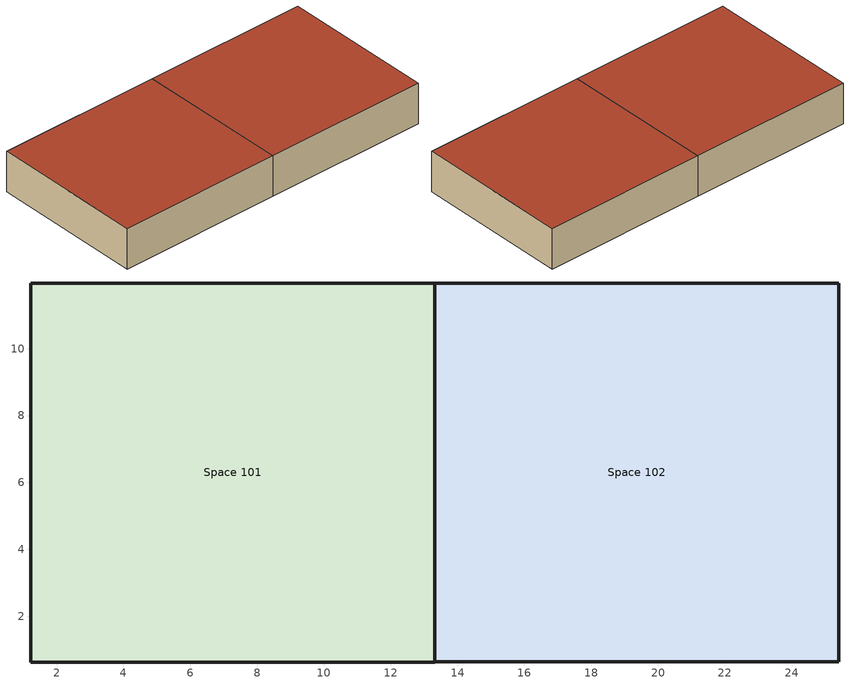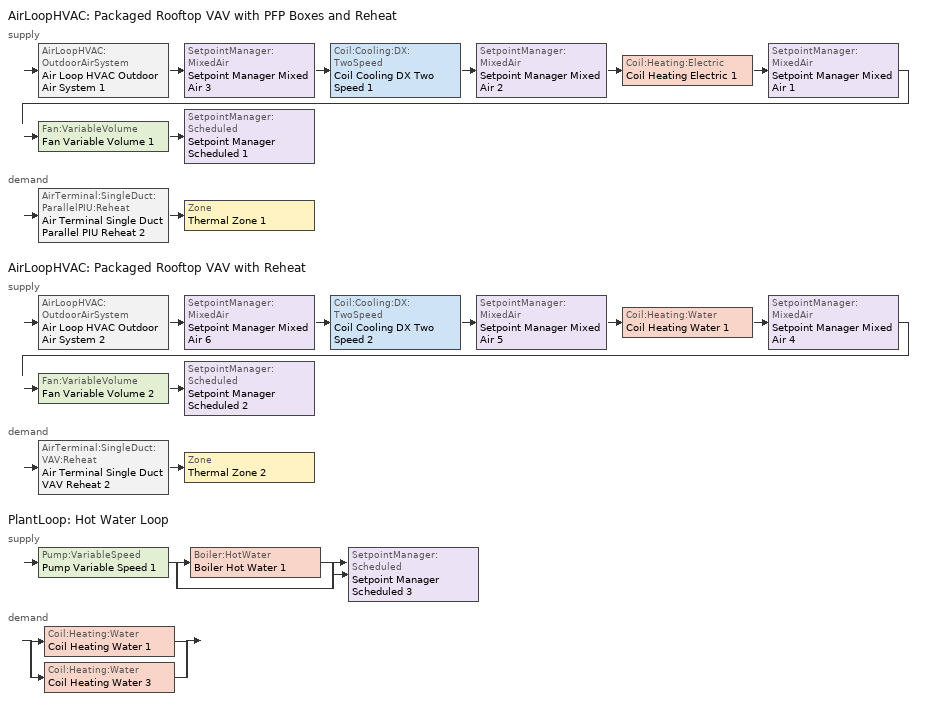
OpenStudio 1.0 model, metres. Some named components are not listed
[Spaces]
Space 101
 floor ground: 13.32,11.97 13.32,0.63 1.23,0.63 1.23,11.97 z0
 wall outside: 13.32,11.97 1.23,11.97 1.23,0.63 13.32,0.63 13.32,11.97 z0:3.05
 roof outside: 13.32,0.63 13.32,11.97 1.23,11.97 1.23,0.63 z3.05
Space 102
 floor ground: 25.4,11.97 25.4,0.63 13.32,0.63 13.32,11.97 z0
 wall outside: 13.32,0.63 25.4,0.63 25.4,11.97 13.32,11.97 13.32,0.63 z0:3.05
 roof outside: 25.4,0.63 25.4,11.97 13.32,11.97 13.32,0.63 z3.05
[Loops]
AirLoopHVAC 'Packaged Rooftop VAV with PFP Boxes and Reheat'
 supply: AirLoopHVAC:OutdoorAirSystem 'Air Loop HVAC Outdoor Air System 1' > SetpointManager:MixedAir 'Setpoint Manager Mixed Air 3' > Coil:Cooling:DX:TwoSpeed 'Coil Cooling DX Two Speed 1' > SetpointManager:MixedAir 'Setpoint Manager Mixed Air 2' > Coil:Heating:Electric 'Coil Heating Electric 1' > SetpointManager:MixedAir 'Setpoint Manager Mixed Air 1' > Fan:VariableVolume 'Fan Variable Volume 1' > SetpointManager:Scheduled 'Setpoint Manager Scheduled 1'
 demand: AirTerminal:SingleDuct:ParallelPIU:Reheat 'Air Terminal Single Duct Parallel PIU Reheat 2' > Zone 'Thermal Zone 1'
AirLoopHVAC 'Packaged Rooftop VAV with Reheat'
 supply: AirLoopHVAC:OutdoorAirSystem 'Air Loop HVAC Outdoor Air System 2' > SetpointManager:MixedAir 'Setpoint Manager Mixed Air 6' > Coil:Cooling:DX:TwoSpeed 'Coil Cooling DX Two Speed 2' > SetpointManager:MixedAir 'Setpoint Manager Mixed Air 5' > Coil:Heating:Water 'Coil Heating Water 1' > SetpointManager:MixedAir 'Setpoint Manager Mixed Air 4' > Fan:VariableVolume 'Fan Variable Volume 2' > SetpointManager:Scheduled 'Setpoint Manager Scheduled 2'
 demand: AirTerminal:SingleDuct:VAV:Reheat 'Air Terminal Single Duct VAV Reheat 2' > Zone 'Thermal Zone 2'
PlantLoop 'Hot Water Loop'
 supply: Pump:VariableSpeed 'Pump Variable Speed 1' > split
  | Boiler:HotWater 'Boiler Hot Water 1'
  | bypass
  join > SetpointManager:Scheduled 'Setpoint Manager Scheduled 3'
 demand: split
  | Coil:Heating:Water 'Coil Heating Water 1'
  | Coil:Heating:Water 'Coil Heating Water 3'
[Building]
Medium Office: North Axis=-0; Space Type=ASHRAE 189.1-2009 ClimateZone 4-8 MediumOffice; Default Construction Set=ASHRAE 189.1-2009 ClimateZone 4-5 (mdoff) ConstSet
[Site]
Site 1: Latitude {deg}=39.74; Longitude {deg}=-105.18; Time Zone {hr}=-7; Elevation {m}=1829
[SizingPeriod:DesignDay] Barometric Pressure {Pa}=81198; Sky Clearness=0; Rain Indicator=0; Snow Indicator=0; Day of Month=21; Daylight Saving Time Indicator=0; Dry-Bulb Temperature Range Modifier Type=DefaultMultipliers
Name | Maximum Dry-Bulb Temperature {C} | Daily Dry-Bulb Temperature Range {deltaC} | Humidity Indicating Conditions at Maximum Dry-Bulb {BasedOnField A3} | Wind Speed {m/s} | Wind Direction {deg} | Month | Day Type | Humidity Indicating Type | Solar Model Indicator | ASHRAE Taub | ASHRAE Taud
Denver Centennial  Golden   N Ann Htg Wind 99.6% Condns WS=>MCDB | 3.9 | 0 | 3.9 | 12.2 | 340 | 12 | WinterDesignDay | Wetbulb | ASHRAEClearSky
Denver Centennial  Golden   N Ann Clg .4% Condns WB=>MDB | 27.3 | 15.2 | 18.4 | 4.9 | 0 | 7 | SummerDesignDay | Wetbulb | ASHRAETau | 0.424 | 2.025
Denver Centennial  Golden   N Ann Hum_n 99.6% Condns DP=>MCDB | -10.9 | 0 | -21.6 | 3 | 340 | 12 | WinterDesignDay | Dewpoint | ASHRAEClearSky
Denver Centennial  Golden   N Ann Clg .4% Condns DB=>MWB | 33 | 15.2 | 15.7 | 4.9 | 0 | 7 | SummerDesignDay | Wetbulb | ASHRAETau | 0.424 | 2.025
Denver Centennial  Golden   N Ann Clg .4% Condns Enth=>MDB | 27.3 | 15.2 | 59700 | 4.9 | 0 | 7 | SummerDesignDay | Enthalpy | ASHRAETau | 0.424 | 2.025
Denver Centennial  Golden   N Ann Htg 99.6% Condns DB | -18.8 | 0 | -18.8 | 3 | 340 | 12 | WinterDesignDay | Wetbulb | ASHRAEClearSky
Denver Centennial  Golden   N Ann Clg .4% Condns DP=>MDB | 20.2 | 15.2 | 16.1 | 4.9 | 0 | 7 | SummerDesignDay | Dewpoint | ASHRAETau | 0.424 | 2.025
[Construction]
000 ExtSlabCarpet 4in ClimateZone 1-8: MAT-CC05 4 HW CONCRETE, CP02 CARPET PAD
000 Exterior Door: 000 F08 Metal surface, 000 I01 25mm insulation board
000 Exterior Window: 000 Clear 3mm, 000 Air 13mm, 000 Clear 3mm
000 Interior Ceiling: 000 M11 100mm lightweight concrete, 000 F05 Ceiling air space resistance, 000 F16 Acoustic tile
000 Interior Door; 000 Interior Partition: 000 G05 25mm wood
000 Interior Floor: 000 F16 Acoustic tile, 000 F05 Ceiling air space resistance, 000 M11 100mm lightweight concrete
000 Interior Wall: 000 G01a 19mm gypsum board, 000 F04 Wall air space resistance, 000 G01a 19mm gypsum board
000 Interior Window: 000 Clear 3mm
ASHRAE 189.1-2009 ExtRoof IEAD ClimateZone 2-5: Roof Membrane, Roof Insulation [21], Metal Decking
ASHRAE 189.1-2009 ExtWall SteelFrame ClimateZone 4-8: MAT-SHEATH, Wall Insulation [39], 1/2IN Gypsum
ASHRAE 189.1-2009 ExtWindow ClimateZone 4-5: Theoretical Glass [207]
[DefaultConstructionSet]
ASHRAE 189.1-2009 ClimateZone 4-5 (mdoff) ConstSet: Default Exterior Surface Constructions=ASHRAE 189.1-2009 ClimateZone 4-5 (mdoff) Exterior DefSurfCons; Default Interior Surface Constructions=000 Interior DefSurfCons; Default Ground Contact Surface Constructions=000 Ground DefSurfCons; Default Exterior SubSurface Constructions=ASHRAE 189.1-2009 ClimateZone 4-5 (mdoff) Exterior DefSubCons; Default Interior SubSurface Constructions=000 Interior DefSubCons; Interior Partition Construction=000 Interior Partition
[DefaultSubSurfaceConstructions] Glass Door Construction=000 Exterior Window; Skylight Construction=000 Exterior Window; Tubular Daylight Dome Construction=000 Interior Window; Tubular Daylight Diffuser Construction=000 Interior Window
Name | Fixed Window Construction | Operable Window Construction | Door Construction
000 Interior DefSubCons | 000 Interior Window | 000 Interior Window | 000 Interior Door
ASHRAE 189.1-2009 ClimateZone 4-5 (mdoff) Exterior DefSubCons | ASHRAE 189.1-2009 ExtWindow ClimateZone 4-5 | ASHRAE 189.1-2009 ExtWindow ClimateZone 4-5 | 000 Exterior Door
[DefaultSurfaceConstructions]
Name | Floor Construction | Wall Construction | Roof Ceiling Construction
000 Ground DefSurfCons | 000 ExtSlabCarpet 4in ClimateZone 1-8 | 000 ExtSlabCarpet 4in ClimateZone 1-8 | 000 ExtSlabCarpet 4in ClimateZone 1-8
000 Interior DefSurfCons | 000 Interior Floor | 000 Interior Wall | 000 Interior Ceiling
ASHRAE 189.1-2009 ClimateZone 4-5 (mdoff) Exterior DefSurfCons | 000 ExtSlabCarpet 4in ClimateZone 1-8 | ASHRAE 189.1-2009 ExtWall SteelFrame ClimateZone 4-8 | ASHRAE 189.1-2009 ExtRoof IEAD ClimateZone 2-5
[Material]
Name | Roughness | Thickness | Conductivity | Density | Specific Heat | Thermal Absorptance | Solar Absorptance | Visible Absorptance
000 F08 Metal surface | Smooth | 0.0008 | 45.28 | 7824 | 500
000 F16 Acoustic tile | MediumSmooth | 0.0191 | 0.06 | 368 | 590
000 G01a 19mm gypsum board | MediumSmooth | 0.019 | 0.16 | 800 | 1090
000 G05 25mm wood | MediumSmooth | 0.0254 | 0.15 | 608 | 1630
000 I01 25mm insulation board | MediumRough | 0.0254 | 0.03 | 43 | 1210
000 M11 100mm lightweight concrete | MediumRough | 0.1016 | 0.53 | 1280 | 840
1/2IN Gypsum | Smooth | 0.0127 | 0.16 | 784.9 | 830 | 0.9 | 0.92 | 0.92
MAT-CC05 4 HW CONCRETE | Rough | 0.1016 | 1.311 | 2240 | 836.8 | 0.9 | 0.7 | 0.7
Metal Decking | MediumSmooth | 0.0015 | 45.006 | 7680 | 418.4 | 0.9 | 0.7 | 0.3
Roof Insulation [21] | MediumRough | 0.2105 | 0.049 | 265 | 836.8 | 0.9 | 0.7 | 0.7
Roof Membrane | VeryRough | 0.0095 | 0.16 | 1121.29 | 1460 | 0.9 | 0.7 | 0.7
Wall Insulation [39] | MediumRough | 0.1184 | 0.045 | 265 | 836.8 | 0.9 | 0.7 | 0.7
[Material:AirGap]
Name | Thermal Resistance
000 F04 Wall air space resistance | 0.15
000 F05 Ceiling air space resistance | 0.18
[Material:NoMass] Thermal Absorptance=0.9; Solar Absorptance=0.7
Name | Roughness | Thermal Resistance | Visible Absorptance
CP02 CARPET PAD | VeryRough | 0.2165 | 0.8
MAT-SHEATH | Rough | 0.3626 | 0.7
[WindowMaterial:Gas]
000 Air 13mm: Gas Type=Air; Thickness=0.0127
[WindowMaterial:Glazing] Optical Data Type=SpectralAverage; Thickness=0.003; Infrared Transmittance at Normal Incidence=0
Name | Solar Transmittance at Normal Incidence | Front Side Solar Reflectance at Normal Incidence | Back Side Solar Reflectance at Normal Incidence | Visible Transmittance at Normal Incidence | Front Side Visible Reflectance at Normal Incidence | Back Side Visible Reflectance at Normal Incidence | Front Side Infrared Hemispherical Emissivity | Back Side Infrared Hemispherical Emissivity | Conductivity | Dirt Correction Factor for Solar and Visible Transmittance | Solar Diffusing
000 Clear 3mm | 0.837 | 0.075 | 0.075 | 0.898 | 0.081 | 0.081 | 0.84 | 0.84 | 0.9
Theoretical Glass [207] | 0.3311 | 0.6189 | 0.6189 | 0.44 | 0.51 | 0.51 | 0.9 | 0.9 | 0.0133 | 1 | No
[DefaultScheduleSet]
MediumOffice Schedules: Number of People Schedule=Medium Office Bldg Occ; People Activity Level Schedule=Medium Office Activity; Lighting Schedule=Medium Office Bldg Light; Electric Equipment Schedule=Medium Office Bldg Equip; Infiltration Schedule=Medium Office Infil Quarter On
[ElectricEquipment]
ASHRAE 189.1-2009 ClimateZone 4-8 MediumOffice ElecInst: Electric Equipment Definition=ASHRAE 189.1-2009 ClimateZone 4-8 MediumOffice ElecDef; Space or SpaceType=ASHRAE 189.1-2009 ClimateZone 4-8 MediumOffice
[ElectricEquipment:Definition]
ASHRAE 189.1-2009 ClimateZone 4-8 MediumOffice ElecDef: Design Level Calculation Method=Watts/Area; Design Level=0; Watts per Space Floor Area=5.81251
[Lights]
ASHRAE 189.1-2009 ClimateZone 4-8 MediumOffice LightsInst: Lights Definition=ASHRAE 189.1-2009 ClimateZone 4-8 MediumOffice LightsDef; Space or SpaceType=ASHRAE 189.1-2009 ClimateZone 4-8 MediumOffice
[Lights:Definition]
ASHRAE 189.1-2009 ClimateZone 4-8 MediumOffice LightsDef: Design Level Calculation Method=Watts/Area; Lighting Level=0; Watts per Space Floor Area=9.68752
[People]
ASHRAE 189.1-2009 ClimateZone 4-8 MediumOffice PeopInst: People Definition=MediumOffice PeopDef; Space or SpaceType=ASHRAE 189.1-2009 ClimateZone 4-8 MediumOffice
[People:Definition]
MediumOffice PeopDef: Number of People Calculation Method=People/Area; Number of People=0; People per Space Floor Area=0.0538196; Fraction Radiant=0.3
[SpaceInfiltration:DesignFlowRate]
ASHRAE 189.1-2009 ClimateZone 4-8 MediumOffice Infil: Space or SpaceType=ASHRAE 189.1-2009 ClimateZone 4-8 MediumOffice; Design Flow Rate Calculation Method=AirChanges/Hour; Design Flow Rate=0; Air Changes per Hour=0.15
[SpaceType]
ASHRAE 189.1-2009 ClimateZone 4-8 MediumOffice: Default Schedule Set=MediumOffice Schedules; Design Specification Outdoor Air Object=MediumOffice Outdoor Air
[ThermostatSetpoint:DualSetpoint]
Medium Office Thermostat: Heating Setpoint Temperature Schedule=Medium Office HtgSetp; Cooling Setpoint Temperature Schedule=Medium Office ClgSetp
[DesignSpecification:OutdoorAir]
MediumOffice Outdoor Air: Outdoor Air Method=Sum; Outdoor Air Flow per Person=0.0107645; Outdoor Air Flow per Floor Area=0; Outdoor Air Flow Rate=0; Outdoor Air Flow Air Changes per Hour=0
[BuildingStory]
Building Story 1: Nominal Z Coordinate {m}=0; Nominal Floor to Floor Height {m}=3.048
[Space] Building Story=Building Story 1
Name | Thermal Zone
Space 101 | Thermal Zone 2
Space 102 | Thermal Zone 1
[ThermalZone] Thermostat=Medium Office Thermostat; Use Ideal Air Loads=No
Thermal Zone 1; Thermal Zone 2
[Sizing:Zone] Zone Cooling Design Supply Air Temperature {C}=14; Zone Heating Design Supply Air Temperature {C}=40; Zone Cooling Design Supply Air Humidity Ratio {kg-H2O/kg-air}=0.0085; Zone Heating Design Supply Air Humidity Ratio {kg-H2O/kg-air}=0.008; Heating Design Air Flow Method=DesignDay
Name | Cooling Design Air Flow Method
Thermal Zone 1 | DesignDay
Thermal Zone 2
[Zone equipment]
Thermal Zone 1: Air Terminal Single Duct Parallel PIU Reheat 2
Thermal Zone 2: Air Terminal Single Duct VAV Reheat 2
[AirLoopHVAC] Design Supply Air Flow Rate {m3/s}=AutoSize
Packaged Rooftop VAV with PFP Boxes and Reheat; Packaged Rooftop VAV with Reheat
[AvailabilityManager:Scheduled] Schedule=Always On Discrete
Availability Manager Scheduled 1; Availability Manager Scheduled 2
[Sizing:System] Type of Load to Size On=Sensible; Design Outdoor Air Flow Rate {m3/s}=Autosize; Minimum System Air Flow Ratio=0.3; Preheat Design Temperature {C}=7; Preheat Design Humidity Ratio {kg-H2O/kg-Air}=0.008; Precool Design Temperature {C}=12.8; Precool Design Humidity Ratio {kg-H2O/kg-Air}=0.008; Central Cooling Design Supply Air Temperature {C}=12.8; Sizing Option=NonCoincident; 100% Outdoor Air in Cooling=Yes; 100% Outdoor Air in Heating=Yes; Central Cooling Design Supply Air Humidity Ratio {kg-H2O/kg-Air}=0.0085; Central Heating Design Supply Air Humidity Ratio {kg-H2O/kg-Air}=0.008; Cooling Design Air Flow Method=DesignDay; Cooling Design Air Flow Rate {m3/s}=0; Heating Design Air Flow Method=DesignDay; Heating Design Air Flow Rate {m3/s}=0; System Outdoor Air Method=ZoneSum
Name | Central Heating Design Supply Air Temperature {C}
Packaged Rooftop VAV with PFP Boxes and Reheat | 16.7
Packaged Rooftop VAV with Reheat | 12.8
[Fan:VariableVolume] Availability Schedule=Always On Discrete; Fan Efficiency=0.6045; Pressure Rise {Pa}=500; Maximum Flow Rate {m3/s}=Autosize; Fan Power Minimum Flow Rate Input Method=FixedFlowRate; Fan Power Minimum Flow Fraction=0; Fan Power Minimum Air Flow Rate {m3/s}=0; Motor Efficiency=0.93; Motor In Airstream Fraction=1; Fan Power Coefficient 1=0.0407599; Fan Power Coefficient 2=0.088045; Fan Power Coefficient 3=-0.0729261; Fan Power Coefficient 4=0.94374; Fan Power Coefficient 5=0
Fan Variable Volume 1; Fan Variable Volume 2
[Coil:Heating:Electric] Availability Schedule=Always On Discrete
Coil Heating Electric 1; Coil Heating Electric 3
[Coil:Cooling:DX:TwoSpeed] Availability Schedule=Always On Discrete; Rated High Speed Total Cooling Capacity {W}=Autosize; Rated High Speed Sensible Heat Ratio=Autosize; Rated High Speed COP {W/W}=3; Rated High Speed Air Flow Rate {m3/s}=Autosize; Rated Low Speed Total Cooling Capacity {W}=Autosize; Rated Low Speed Sensible Heat Ratio=0.69; Rated Low Speed COP {W/W}=3; Condenser Type=AirCooled; High Speed Evaporative Condenser Effectiveness=0; High Speed Evaporative Condenser Air Flow Rate {m3/s}=Autosize; High Speed Evaporative Condenser Pump Rated Power Consumption {W}=Autosize; Low Speed Evaporative Condenser Effectiveness=0; Low Speed Evaporative Condenser Air Flow Rate {m3/s}=Autosize; Low Speed Evaporative Condenser Pump Rated Power Consumption {W}=Autosize; Basin Heater Capacity {W/K}=10; Basin Heater Setpoint Temperature {C}=2
Name | Total Cooling Capacity Function of Temperature Curve | Total Cooling Capacity Function of Flow Fraction Curve | Energy Input Ratio Function of Temperature Curve | Energy Input Ratio Function of Flow Fraction Curve | Part Load Fraction Correlation Curve | Low Speed Total Cooling Capacity Function of Temperature Curve | Low Speed Energy Input Ratio Function of Temperature Curve
Coil Cooling DX Two Speed 1 | Curve Biquadratic 1 | Curve Quadratic 1 | Curve Biquadratic 2 | Curve Quadratic 2 | Curve Quadratic 3 | Curve Biquadratic 3 | Curve Biquadratic 4
Coil Cooling DX Two Speed 2 | Curve Biquadratic 5 | Curve Quadratic 4 | Curve Biquadratic 6 | Curve Quadratic 5 | Curve Quadratic 6 | Curve Biquadratic 7 | Curve Biquadratic 8
[SetpointManager:Scheduled] Control Variable=Temperature
Name | Schedule
Setpoint Manager Scheduled 1 | Deck_Temperature
Setpoint Manager Scheduled 2 | Deck_Temperature 1
Setpoint Manager Scheduled 3 | Hot_Water_Temperature
[Controller:OutdoorAir] Minimum Outdoor Air Flow Rate {m3/s}=Autosize; Maximum Outdoor Air Flow Rate {m3/s}=Autosize; Economizer Control Type=NoEconomizer; Economizer Control Action Type=ModulateFlow; Economizer Maximum Limit Dry-Bulb Temperature {C}=28; Economizer Maximum Limit Enthalpy {J/kg}=64000; Economizer Minimum Limit Dry-Bulb Temperature {C}=-100; Lockout Type=NoLockout; Minimum Limit Type=FixedMinimum; High Humidity Control=No; Heat Recovery Bypass Control Type=BypassWhenOAFlowGreaterThanMinimum
Name | Controller Mechanical Ventilation
Controller Outdoor Air 1 | Controller Mechanical Ventilation 1
Controller Outdoor Air 2 | Controller Mechanical Ventilation 2
[Controller:MechanicalVentilation] Availability Schedule=Always On Discrete; System Outdoor Air Method=ZoneSum
Controller Mechanical Ventilation 1; Controller Mechanical Ventilation 2
[AirLoopHVAC:OutdoorAirSystem]
Name | Controller
Air Loop HVAC Outdoor Air System 1 | Controller Outdoor Air 1
Air Loop HVAC Outdoor Air System 2 | Controller Outdoor Air 2
[AirTerminal:SingleDuct:ParallelPIU:Reheat]
Air Terminal Single Duct Parallel PIU Reheat 2: Availability Schedule=Always On Discrete; Maximum Primary Air Flow Rate {m3/s}=Autosize; Maximum Secondary Air Flow Rate {m3/s}=Autosize; Minimum Primary Air Flow Fraction=Autosize; Fan On Flow Fraction=Autosize; Fan=Fan Constant Volume 2; Reheat Coil=Coil Heating Electric 3; Maximum Hot Water or Steam Flow Rate {m3/s}=Autosize; Minimum Hot Water or Steam Flow Rate {m3/s}=0; Convergence Tolerance=0.001
[Fan:ConstantVolume]
Fan Constant Volume 2: Availability Schedule=Always On Discrete; Pressure Rise {Pa}=300; Maximum Flow Rate {m3/s}=AutoSize
[Coil:Heating:Water] Availability Schedule=Always On Discrete
Coil Heating Water 1; Coil Heating Water 3
[PlantLoop]
Hot Water Loop: Fluid Type=Water; Plant Loop Volume {m3}=Autocalculate
[Sizing:Plant]
Hot Water Loop: Loop Type=Heating; Design Loop Exit Temperature {C}=82; Loop Design Temperature Difference {deltaC}=11
[Pump:VariableSpeed]
Pump Variable Speed 1: Pump Control Type=Intermittent
[Boiler:HotWater]
Boiler Hot Water 1: Efficiency Curve Temperature Evaluation Variable=LeavingBoiler; Normalized Boiler Efficiency Curve=Boiler Efficiency; Water Outlet Upper Temperature Limit {C}=99; Boiler Flow Mode=ConstantFlow; Parasitic Electric Load {W}=0; Sizing Factor=1
[Controller:WaterCoil]
Controller Water Coil 1: Action=Normal
[AirTerminal:SingleDuct:VAV:Reheat]
Air Terminal Single Duct VAV Reheat 2: Availability Schedule=Always On Discrete; Maximum Air Flow Rate {m3/s}=Autocalculate; Zone Minimum Air Flow Input Method=Constant; Constant Minimum Air Flow Fraction=0.3; Fixed Minimum Air Flow Rate {m3/s}=0; Reheat Coil=Coil Heating Water 3; Maximum Hot Water or Steam Flow Rate {m3/s}=Autocalculate; Minimum Hot Water or Steam Flow Rate {m3/s}=0; Convergence Tolerance=0.001; Damper Heating Action=Normal; Maximum Flow per Zone Floor Area During Reheat {m3/s-m2}=Autocalculate; Maximum Flow Fraction During Reheat=Autocalculate; Maximum Reheat Air Temperature {C}=35
[Schedule:Constant]
Always On Discrete: Value=1
[Schedule:Ruleset]
Name | Default Day Schedule | Summer Design Day Schedule | Winter Design Day Schedule
Medium Office Infil Quarter On | Medium Office Infil Quarter On Default Schedule | Medium Office Infil Quarter On Summer Design Day | Medium Office Infil Quarter On Winter Design Day
Medium Office Bldg Light | Medium Office Bldg Light Default Schedule | Medium Office Bldg Light Summer Design Day | Medium Office Bldg Light Winter Design Day
Medium Office Bldg Equip | Medium Office Bldg Equip Default Schedule | Medium Office Bldg Equip Summer Design Day | Medium Office Bldg Equip Winter Design Day
Medium Office HtgSetp | Medium Office HtgSetp Default Schedule | Medium Office HtgSetp Summer Design Day | Medium Office HtgSetp Winter Design Day
Medium Office Bldg Occ | Medium Office Bldg Occ Default Schedule | Medium Office Bldg Occ Summer Design Day | Medium Office Bldg Occ Winter Design Day
Medium Office ClgSetp | Medium Office ClgSetp Default Schedule | Medium Office ClgSetp Summer Design Day | Medium Office ClgSetp Winter Design Day
Medium Office Activity | Medium Office Activity Default Schedule | Medium Office Activity Summer Design Day | Medium Office Activity Winter Design Day
Deck_Temperature | Deck_Temperature_Default | Deck_Temperature_Summer_Design_Day | Deck_Temperature_Winter_Design_Day
Deck_Temperature 1 | Deck_Temperature_Default 1 | Deck_Temperature_Summer_Design_Day 1 | Deck_Temperature_Winter_Design_Day 1
Hot_Water_Temperature | Hot_Water_Temperature_Default | Hot_Water_Temperature_Summer_Design_Day | Hot_Water_Temperature_Winter_Design_Day
[Schedule:Day]
Medium Office Infil Quarter On Default Schedule; Medium Office Infil Quarter On Summer Design Day: 6, 0, 1, 22, 0, 0.25, 24, 0, 1
Medium Office Infil Quarter On Rule 2 Day Schedule; Medium Office Infil Quarter On Winter Design Day: 6, 0, 1, 18, 0, 0.25, 24, 0, 1
Medium Office Infil Quarter On Rule 1 Day Schedule; Medium Office Bldg Light Summer Design Day; Medium Office Bldg Equip Summer Design Day: 24, 0, 1
Medium Office Bldg Light Default Schedule: 5, 0, 0.05, 7, 0, 0.1, 8, 0, 0.3, 17, 0, 0.9, 18, 0, 0.7, 20, 0, 0.5, 22, 0, 0.3, 23, 0, 0.1, 24, 0, 0.05
Medium Office Bldg Light Rule 2 Day Schedule: 6, 0, 0.05, 8, 0, 0.1, 14, 0, 0.5, 17, 0, 0.15, 24, 0, 0.05
Medium Office Bldg Light Winter Design Day; Medium Office Bldg Equip Winter Design Day; Medium Office Bldg Occ Rule 1 Day Schedule; Medium Office Bldg Occ Winter Design Day: 24, 0, 0
Medium Office Bldg Light Rule 1 Day Schedule: 24, 0, 0.05
Medium Office Bldg Equip Default Schedule: 8, 0, 0.4, 12, 0, 0.9, 13, 0, 0.8, 17, 0, 0.9, 18, 0, 0.8, 20, 0, 0.6, 22, 0, 0.5, 24, 0, 0.4
Medium Office Bldg Equip Rule 2 Day Schedule: 6, 0, 0.3, 8, 0, 0.4, 14, 0, 0.5, 17, 0, 0.35, 24, 0, 0.3
Medium Office Bldg Equip Rule 1 Day Schedule: 24, 0, 0.3
Medium Office HtgSetp Default Schedule: 6, 0, 15.6, 22, 0, 21, 24, 0, 15.6
Medium Office HtgSetp Summer Design Day; Medium Office HtgSetp Rule 1 Day Schedule: 24, 0, 15.6
Medium Office HtgSetp Rule 2 Day Schedule: 6, 0, 15.6, 18, 0, 21, 24, 0, 15.6
Medium Office HtgSetp Winter Design Day: 24, 0, 21
Medium Office Bldg Occ Default Schedule: 6, 0, 0, 7, 0, 0.1, 8, 0, 0.2, 12, 0, 0.95, 13, 0, 0.5, 17, 0, 0.95, 18, 0, 0.7, 20, 0, 0.4, 22, 0, 0.1, 24, 0, 0.05
Medium Office Bldg Occ Summer Design Day: 6, 0, 0, 22, 0, 1, 24, 0, 0.05
Medium Office Bldg Occ Rule 2 Day Schedule: 6, 0, 0, 8, 0, 0.1, 14, 0, 0.5, 17, 0, 0.1, 24, 0, 0
Medium Office ClgSetp Default Schedule; Medium Office ClgSetp Summer Design Day: 6, 0, 26.7, 22, 0, 24, 24, 0, 26.7
Medium Office ClgSetp Rule 2 Day Schedule: 6, 0, 26.7, 18, 0, 24, 24, 0, 26.7
Medium Office ClgSetp Winter Design Day; Medium Office ClgSetp Rule 1 Day Schedule: 24, 0, 26.7
Medium Office Activity Default Schedule; Medium Office Activity Winter Design Day; Medium Office Activity Summer Design Day: 24, 0, 120
Deck_Temperature_Default; Deck_Temperature_Summer_Design_Day; Deck_Temperature_Winter_Design_Day; Deck_Temperature_Default 1; Deck_Temperature_Summer_Design_Day 1; Deck_Temperature_Winter_Design_Day 1: 24, 0, 12.8
Hot_Water_Temperature_Default; Hot_Water_Temperature_Summer_Design_Day; Hot_Water_Temperature_Winter_Design_Day: 24, 0, 67
[Schedule:Rule] Apply Monday=No; Apply Tuesday=No; Apply Wednesday=No; Apply Thursday=No; Apply Friday=No; Date Specification Type=DateRange; Start Month=1; Start Day=1; End Month=12; End Day=31
Name | Schedule Ruleset | Rule Order | Day Schedule | Apply Sunday | Apply Saturday
Medium Office Infil Quarter On Rule 2 | Medium Office Infil Quarter On | 1 | Medium Office Infil Quarter On Rule 2 Day Schedule | No | Yes
Medium Office Infil Quarter On Rule 1 | Medium Office Infil Quarter On | 0 | Medium Office Infil Quarter On Rule 1 Day Schedule | Yes | No
Medium Office Bldg Light Rule 2 | Medium Office Bldg Light | 1 | Medium Office Bldg Light Rule 2 Day Schedule | No | Yes
Medium Office Bldg Light Rule 1 | Medium Office Bldg Light | 0 | Medium Office Bldg Light Rule 1 Day Schedule | Yes | No
Medium Office Bldg Equip Rule 2 | Medium Office Bldg Equip | 1 | Medium Office Bldg Equip Rule 2 Day Schedule | No | Yes
Medium Office Bldg Equip Rule 1 | Medium Office Bldg Equip | 0 | Medium Office Bldg Equip Rule 1 Day Schedule | Yes | No
Medium Office HtgSetp Rule 2 | Medium Office HtgSetp | 1 | Medium Office HtgSetp Rule 2 Day Schedule | No | Yes
Medium Office HtgSetp Rule 1 | Medium Office HtgSetp | 0 | Medium Office HtgSetp Rule 1 Day Schedule | Yes | No
Medium Office Bldg Occ Rule 2 | Medium Office Bldg Occ | 1 | Medium Office Bldg Occ Rule 2 Day Schedule | No | Yes
Medium Office Bldg Occ Rule 1 | Medium Office Bldg Occ | 0 | Medium Office Bldg Occ Rule 1 Day Schedule | Yes | No
Medium Office ClgSetp Rule 2 | Medium Office ClgSetp | 1 | Medium Office ClgSetp Rule 2 Day Schedule | No | Yes
Medium Office ClgSetp Rule 1 | Medium Office ClgSetp | 0 | Medium Office ClgSetp Rule 1 Day Schedule | Yes | No
[Curve:Biquadratic]
Name | Coefficient1 Constant | Coefficient2 x | Coefficient3 x**2 | Coefficient4 y | Coefficient5 y**2 | Coefficient6 x*y | Minimum Value of x {BasedOnField A2} | Maximum Value of x {BasedOnField A2} | Minimum Value of y {BasedOnField A3} | Maximum Value of y {BasedOnField A3} | Input Unit Type for X | Input Unit Type for Y | Output Unit Type
Curve Biquadratic 1; Curve Biquadratic 5 | 0.42415 | 0.04426 | -0.00042 | 0.00333 | -8e-005 | -0.00021 | 17 | 22 | 13 | 46
Curve Biquadratic 2; Curve Biquadratic 6 | 1.23649 | -0.02431 | 0.00057 | -0.01434 | 0.00063 | -0.00038 | 17 | 22 | 13 | 46
Curve Biquadratic 3; Curve Biquadratic 4; Curve Biquadratic 7; Curve Biquadratic 8 | 0 | 0 | 0 | 0 | 0 | 0 | 0 | 1 | 0 | 1
Boiler Efficiency | 1 | 0 | 0 | 0 | 0 | 0 | 0 | 1 | 0 | 1 | Dimensionless | Dimensionless | Dimensionless
[Curve:Quadratic]
Name | Coefficient1 Constant | Coefficient2 x | Coefficient3 x**2 | Minimum Value of x {BasedOnField A2} | Maximum Value of x {BasedOnField A2}
Curve Quadratic 1; Curve Quadratic 4 | 0.77136 | 0.34053 | -0.11088 | 0.75918 | 1.13877
Curve Quadratic 2; Curve Quadratic 5 | 1.2055 | -0.32953 | 0.12308 | 0.75918 | 1.13877
Curve Quadratic 3; Curve Quadratic 6 | 0.771 | 0.229 | 0 | 0 | 1
